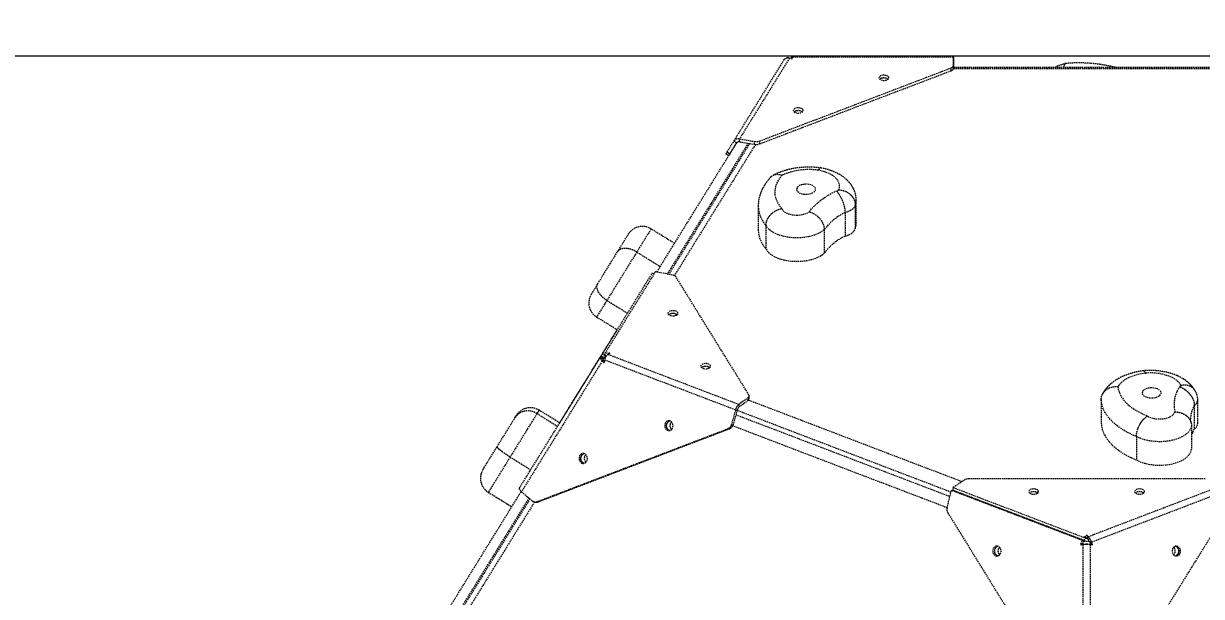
# Model space of a CAD drawing. Header units: millimetres. Extents: x -3160 to 2441, y -2789 to 2239.
# Drawn here: x -821 to 248, y 260 to 779 of the extents above; entities that cross this region are included whole.
import ezdxf

# ---------------------------------------------------------------- set-up
doc = ezdxf.new("R2010")
doc.units = ezdxf.units.MM
doc.linetypes.add('HIDDEN', pattern=[1.905, 1.27, -0.635])
for name, color, linetype in [('DIKOM_ОБЪЕКТ', 7, 'Continuous'), ('DIKOM_РАЗМЕР_ЗОНА', 7, 'Continuous'), ('DIKOM_РАЗМЕР_ОБЪЕКТА', 7, 'Continuous')]:
    doc.layers.add(name, color=color, linetype=linetype)
doc.styles.add('style1', font='arialbd.ttf', dxfattribs={"width": 0.8})
doc.dimstyles.new('1-50', dxfattribs={"dimtxt": 300, "dimasz": 200, "dimexe": 100, "dimexo": 0, "dimgap": 100, "dimtad": 1, "dimtxsty": 'style1', "dimcen": 200, "dimclrd": 7, "dimclre": 7, "dimclrt": 7, "dimadec": 1, "dimazin": 2, "dimtfac": 1, "dimtmove": 0, "dimatfit": 2, "dimfxl": 0, "dimlwd": 25, "dimlwe": 18, "dimarcsym": 0})

# ---------------------------------------------------------------- blocks, each defined once
blk = doc.blocks.new('*D0')
at = {"layer": 'Defpoints', "color": 0, "transparency": 16777216}
for p in [(295.8, 749.5), (-958.6, -670.9), (304.9, -670.9)]:
    blk.add_point(p, dxfattribs=at)
at = {"layer": 'DIKOM_РАЗМЕР_ОБЪЕКТА', "color": 7, "lineweight": 18, "transparency": 16777216}
for p, q in [((295.8, 749.5), (-1058.6, 749.5)), ((304.9, -670.9), (-1058.6, -670.9))]:
    blk.add_line(p, q, dxfattribs=at)
at = {"layer": 'DIKOM_РАЗМЕР_ОБЪЕКТА', "color": 7, "lineweight": 25, "transparency": 16777216}
blk.add_line((-958.6, 549.5), (-958.6, -470.9), dxfattribs=at)
at = {"layer": 'DIKOM_РАЗМЕР_ОБЪЕКТА', "color": 7, "transparency": 16777216}
for points in [[(-992, 549.5), (-925.3, 549.5), (-958.6, 749.5)], [(-992, -470.9), (-925.3, -470.9), (-958.6, -670.9)]]:
    blk.add_solid(points, dxfattribs=at)
at = {"layer": 'DIKOM_РАЗМЕР_ОБЪЕКТА', "color": 7, "transparency": 16777216, "insert": (-1211.8, 39.3), "char_height": 300, "attachment_point": 5, "rotation": 90, "style": 'style1'}
blk.add_mtext('{\\fArial|b0|i0|c204|p34;1420}', dxfattribs=at)
blk = doc.blocks.new('*D1')
at = {"layer": 'Defpoints', "color": 0, "transparency": 16777216}
for p in [(141.4, 2238.1), (-2709.9, -2159.5), (141.4, -2159.5)]:
    blk.add_point(p, dxfattribs=at)
at = {"layer": 'DIKOM_РАЗМЕР_ЗОНА', "color": 7, "lineweight": 18, "transparency": 16777216}
for p, q in [((141.4, 2238.1), (-2809.9, 2238.1)), ((141.4, -2159.5), (-2809.9, -2159.5))]:
    blk.add_line(p, q, dxfattribs=at)
at = {"layer": 'DIKOM_РАЗМЕР_ЗОНА', "color": 7, "lineweight": 25, "transparency": 16777216}
blk.add_line((-2709.9, 2038.1), (-2709.9, -1959.5), dxfattribs=at)
at = {"layer": 'DIKOM_РАЗМЕР_ЗОНА', "color": 7, "transparency": 16777216}
for points in [[(-2743.3, 2038.1), (-2676.6, 2038.1), (-2709.9, 2238.1)], [(-2743.3, -1959.5), (-2676.6, -1959.5), (-2709.9, -2159.5)]]:
    blk.add_solid(points, dxfattribs=at)
at = {"layer": 'DIKOM_РАЗМЕР_ЗОНА', "color": 7, "transparency": 16777216, "insert": (-2963.1, 8.2), "char_height": 300, "attachment_point": 5, "rotation": 90, "style": 'style1'}
blk.add_mtext('{\\fArial|b0|i0|c204|p34;4400}', dxfattribs=at)

msp = doc.modelspace()

# ---------------------------------------------------------------- linework, layer by layer
at = {"layer": 'DIKOM_ОБЪЕКТ', "color": 7, "linetype": 'HIDDEN', "lineweight": 15}
for p, q in [((-125.981, 747.827), (-171.273, 674.55)), ((-127.785, 747.962), (-127.577, 748.298)), ((-127.577, 747.996), (-127.577, 748.298)), ((-127.577, 748.298), (-125.982, 747.827)), ((-124.575, 747.411), (-125.981, 747.827)), ((22.714, 749.535), (-124.169, 749.54)), ((-124.146, 749.54), (-124.146, 747.361)), ((-123.841, 748.644), (-123.524, 747.812)), ((22.714, 748.639), (-123.841, 748.644)), ((-123.841, 747.4), (-123.841, 748.644)), ((-123.524, 747.617), (-123.524, 747.812)), ((22.714, 748.639), (22.713, 741.1)), ((22.714, 748.639), (22.714, 746.087)), ((22.714, 748.639), (22.714, 746.087)), ((22.715, 741.099), (22.714, 748.639)), ((-176.377, 672.6), (-131.085, 745.877)), ((-153.151, 672.593), (20.652, 738.974)), ((-131.085, 745.878), (-130.21, 747.293)), ((-129.938, 747.124), (-130.21, 747.293)), ((20.652, 736.422), (20.652, 738.974)), ((264.414, 738.106), (22.642, 738.106)), ((22.714, 746.087), (22.713, 738.548)), ((22.713, 741.1), (22.713, 738.548)), ((264.343, 739.45), (22.713, 739.45)), ((22.714, 739.45), (22.714, 746.087)), ((22.714, 739.45), (22.715, 741.099)), ((-153.151, 670.041), (20.652, 736.422)), ((-171.273, 674.55), (-157.635, 672.22)), ((-171.273, 671.998), (-171.273, 674.55)), ((-246.25, 553.808), (-173.685, 671.221)), ((-163.451, 670.661), (-236.788, 551.999)), ((-162.11, 670.432), (-235.462, 551.746)), ((-156.797, 669.566), (-230.335, 550.579)), ((-182.475, 662.731), (-176.377, 672.6)), ((-182.475, 662.731), (-179.923, 661.153)), ((-179.923, 661.153), (-173.825, 671.023)), ((-173.825, 671.023), (-176.377, 672.6)), ((-171.273, 671.998), (-157.635, 669.668)), ((-157.635, 669.668), (-157.635, 672.22)), ((-153.151, 672.593), (-153.151, 670.041)), ((-181.007, 659.4), (-183.559, 660.977)), ((-183.548, 660.969), (-183.559, 660.977)), ((-183.548, 660.969), (-180.996, 659.392)), ((-180.996, 659.392), (-181.007, 659.4)), ((-154.284, 613.539), (-154.284, 592.273)), ((-66.322, 614.617), (-66.322, 593.351)), ((-65.502, 597.79), (-65.502, 619.056)), ((-75.584, 607.714), (-75.584, 586.448)), ((-230.197, 579.782), (-251.464, 592.925)), ((-147.277, 596.025), (-147.277, 574.759)), ((-94.442, 592.189), (-94.442, 570.923)), ((-264.419, 571.964), (-243.153, 558.82)), ((-295.652, 479.576), (-250.224, 553.058)), ((-247.591, 554.064), (-293.019, 480.582)), ((-250.224, 553.058), (-248.769, 552.159)), ((-231.91, 551.067), (-247.591, 554.064)), ((-162.68, 442.307), (-228.862, 549.409)), ((-291.526, 528.103), (-272.805, 516.533)), ((-300.817, 513.07), (-282.098, 501.501)), ((-334.314, 417.025), (-282.103, 501.504)), ((-370.907, 357.818), (-297.627, 476.381)), ((-295.678, 473.227), (-368.958, 354.663)), ((-297.627, 476.381), (-297.529, 476.54)), ((-295.075, 474.804), (-297.627, 476.381)), ((-294.977, 474.963), (-297.529, 476.54)), ((-296.879, 477.591), (-295.652, 479.576)), ((-294.327, 476.014), (-296.879, 477.591)), ((-294.748, 472.04), (-295.678, 473.227)), ((-294.1, 473.227), (-295.678, 473.227)), ((-293.1, 477.999), (-295.652, 479.576)), ((-295.075, 474.804), (-294.977, 474.963)), ((-293.821, 472.04), (-294.748, 472.04)), ((-294.327, 476.014), (-293.1, 477.999)), ((-293.673, 472.681), (-294.1, 473.227)), ((-293.538, 474.044), (-293.697, 472.441)), ((-174.974, 428.747), (-293.538, 474.044)), ((-293.1, 477.999), (-293.019, 478.13)), ((-293.019, 480.582), (-289.597, 480.372)), ((-293.019, 478.03), (-293.019, 480.582)), ((-293.019, 478.03), (-291.831, 477.957)), ((-289.196, 479.722), (-290.383, 479.148)), ((-290.383, 479.148), (-171.819, 433.851)), ((-289.597, 479.528), (-289.597, 480.372)), ((-163.39, 439.95), (-171.819, 433.851)), ((-163.39, 437.398), (-163.39, 439.95)), ((-162.435, 438.943), (-162.435, 441.495)), ((156.726, 438.256), (156.726, 416.99)), ((244.32, 416.699), (244.32, 437.965)), ((-334.313, 417.025), (-353.028, 428.591)), ((-174.974, 428.747), (-178.745, 415.109)), ((-173.397, 428.747), (-177.167, 415.109)), ((-174.974, 428.747), (-173.397, 428.747)), ((20.513, 354.193), (-173.519, 428.307)), ((-163.39, 437.398), (-171.82, 431.299)), ((-171.819, 433.851), (-171.82, 431.299)), ((-162.955, 437.776), (30.562, 363.86)), ((241.163, 432.882), (241.163, 411.616)), ((-354.931, 425.512), (-336.216, 413.946)), ((-174.571, 424.503), (19.573, 350.347)), ((-355.275, 345.524), (-181.475, 411.899)), ((-353.698, 345.524), (-179.898, 411.899)), ((-179.898, 411.899), (-181.475, 411.899)), ((-178.745, 415.109), (-177.167, 415.109)), ((17.053, 340.039), (-177.446, 414.331)), ((238.619, 414.51), (238.619, 393.244)), ((188.672, 404.674), (188.672, 383.408)), ((-379.28, 386.114), (-360.567, 374.548)), ((32.804, 365.37), (22.539, 358.456)), ((250.946, 366.376), (36.746, 366.381)), ((-489.185, 160.732), (-369.199, 354.874)), ((-399.032, 354.154), (-399.06, 354.11)), ((-399.06, 354.11), (-377.793, 340.967)), ((-399.034, 354.152), (-377.768, 341.008)), ((-368.958, 354.663), (-359.089, 346.234)), ((16.992, 339.788), (20.912, 355.823)), ((139.816, 310.407), (20.912, 355.823)), ((20.912, 355.823), (22.489, 355.823)), ((141.394, 310.407), (22.489, 355.823)), ((22.539, 355.904), (22.539, 358.456)), ((22.539, 358.456), (141.444, 313.04)), ((22.539, 355.904), (141.444, 310.488)), ((144.852, 313.915), (263.42, 359.194)), ((266.575, 354.09), (148.007, 308.811)), ((-362.276, 348.956), (-482.546, 154.354)), ((-361.306, 348.127), (-481.576, 153.526)), ((-357.187, 345.328), (-477.783, 150.199)), ((-356.589, 345.279), (-355.012, 345.279)), ((-355.275, 345.524), (-353.698, 345.524)), ((17.639, 335.468), (124.733, 162.177)), ((162.32, 162.176), (269.739, 335.968)), ((138.38, 307.404), (139.816, 310.407)), ((141.394, 310.407), (139.816, 310.407)), ((139.957, 307.404), (141.394, 310.407)), ((141.444, 313.04), (142.88, 314.686)), ((141.444, 310.488), (141.444, 313.04)), ((141.444, 310.488), (142.88, 312.134)), ((142.88, 312.134), (142.88, 314.686)), ((144.179, 314.686), (144.852, 313.915)), ((144.179, 312.134), (144.179, 314.686)), ((144.179, 312.134), (144.852, 311.363)), ((144.852, 311.363), (144.852, 313.915)), ((139.957, 307.404), (138.38, 307.404)), ((140.375, 306.671), (139.029, 306.353)), ((140.371, 160.116), (140.375, 306.671)), ((146.429, 308.811), (148.007, 308.811)), ((146.429, 308.811), (147.102, 307.404)), ((146.684, 306.671), (146.681, 160.116)), ((148.03, 306.353), (146.684, 306.671)), ((147.102, 307.404), (148.679, 307.404)), ((148.007, 308.811), (148.679, 307.404))]:
    msp.add_line(p, q, dxfattribs=at)
at = {"layer": 'DIKOM_ОБЪЕКТ', "color": 7, "linetype": 'HIDDEN', "lineweight": 15, "flags": 128}
for points in [[(22.714, 748.639), (22.714, 749.026), (22.714, 749.307), (22.714, 749.478), (22.714, 749.535), (22.714, 749.478), (22.714, 749.307), (22.714, 749.026), (22.714, 748.639)], [(22.714, 746.087), (22.714, 746.281), (22.714, 746.421), (22.714, 746.507), (22.714, 746.535), (22.714, 746.507), (22.714, 746.421), (22.714, 746.28), (22.714, 746.087)], [(-41.232, 732.292), (-42.439, 732.067), (-43.476, 731.672), (-44.26, 731.14), (-44.727, 730.513), (-44.839, 729.842), (-44.587, 729.182), (-43.991, 728.586), (-43.1, 728.102), (-41.986, 727.77), (-40.739, 727.616), (-39.46, 727.653), (-38.253, 727.878), (-37.215, 728.273), (-36.432, 728.806), (-35.965, 729.433), (-35.853, 730.104), (-36.105, 730.764), (-36.701, 731.36), (-37.592, 731.844), (-38.706, 732.176), (-39.953, 732.329), (-41.232, 732.292)], [(-118.9, 702.628), (-120.107, 702.403), (-121.145, 702.008), (-121.928, 701.476), (-122.395, 700.849), (-122.507, 700.178), (-122.255, 699.518), (-121.659, 698.922), (-120.768, 698.438), (-119.654, 698.106), (-118.407, 697.952), (-117.128, 697.989), (-115.921, 698.215), (-114.884, 698.609), (-114.1, 699.142), (-113.633, 699.769), (-113.521, 700.44), (-113.773, 701.1), (-114.369, 701.696), (-115.26, 702.18), (-116.374, 702.512), (-117.621, 702.666), (-118.9, 702.628)], [(-183.559, 660.977), (-183.541, 661.007), (-183.486, 661.095), (-183.396, 661.24), (-183.272, 661.441), (-183.116, 661.694), (-182.929, 661.996), (-182.715, 662.343), (-182.475, 662.731)], [(-179.923, 661.153), (-180.163, 660.766), (-180.377, 660.419), (-180.564, 660.117), (-180.72, 659.864), (-180.844, 659.663), (-180.934, 659.518), (-180.989, 659.43), (-181.007, 659.4)], [(-132.67, 641.641), (-134.642, 639.25), (-136.276, 636.789), (-137.563, 634.273), (-138.496, 631.713), (-139.07, 629.125), (-139.283, 626.521), (-139.132, 623.917), (-138.619, 621.325), (-137.747, 618.759), (-136.52, 616.234), (-134.945, 613.764), (-133.031, 611.36)], [(-81.255, 628.37), (-80.699, 630.047), (-80.502, 631.745), (-80.669, 633.445), (-81.195, 635.124), (-82.076, 636.762), (-83.299, 638.337), (-84.85, 639.831), (-86.708, 641.224), (-88.851, 642.5), (-91.253, 643.641), (-93.881, 644.634), (-96.705, 645.466), (-99.688, 646.127)], [(-113.107, 624.544), (-111.384, 624.398), (-109.64, 624.438), (-107.947, 624.661), (-106.374, 625.059), (-104.986, 625.616), (-103.84, 626.308), (-102.982, 627.107), (-102.447, 627.98), (-102.258, 628.893), (-102.422, 629.806), (-102.932, 630.684), (-103.768, 631.489), (-104.895, 632.19), (-106.268, 632.757), (-107.829, 633.167), (-109.516, 633.404), (-111.258, 633.457), (-112.985, 633.325), (-114.627, 633.012), (-116.115, 632.532), (-117.389, 631.905), (-118.396, 631.156), (-119.096, 630.315), (-119.46, 629.418), (-119.473, 628.5), (-119.134, 627.6), (-118.457, 626.754), (-117.471, 625.997), (-116.214, 625.36), (-114.74, 624.869), (-113.107, 624.544)], [(-107.933, 608.505), (-105.81, 611.198), (-103.388, 613.82), (-100.675, 616.362), (-97.682, 618.815), (-94.418, 621.171), (-90.894, 623.421), (-87.124, 625.559), (-83.121, 627.575)], [(-83.121, 627.575), (-82.769, 627.53), (-82.406, 627.534), (-82.058, 627.588), (-81.749, 627.688), (-81.5, 627.826), (-81.327, 627.994), (-81.244, 628.179), (-81.255, 628.37)], [(-133.031, 611.36), (-132.388, 610.189), (-131.387, 609.09), (-130.055, 608.093), (-128.429, 607.225), (-126.552, 606.51), (-124.477, 605.967), (-122.26, 605.612), (-119.962, 605.454), (-117.646, 605.497), (-115.375, 605.74), (-113.211, 606.177), (-111.214, 606.796), (-109.439, 607.579), (-107.933, 608.505)], [(-66.322, 614.617), (-66.668, 613.529), (-67.276, 612.474), (-68.136, 611.468), (-69.233, 610.528), (-70.549, 609.669), (-72.064, 608.906), (-73.751, 608.251), (-75.584, 607.714)], [(-281.899, 572.212), (-280.174, 575.003), (-278.597, 577.555), (-277.176, 579.854), (-275.918, 581.888), (-274.831, 583.647), (-273.921, 585.121), (-273.191, 586.302), (-272.646, 587.183), (-272.29, 587.76), (-272.123, 588.03), (-272.109, 588.051)], [(-251.464, 592.925), (-251.493, 592.877), (-251.706, 592.533), (-252.123, 591.859), (-252.741, 590.859), (-253.559, 589.536), (-254.571, 587.897), (-255.775, 585.95), (-257.163, 583.704), (-258.729, 581.17), (-260.466, 578.36), (-262.366, 575.286), (-264.419, 571.964)], [(-94.442, 592.189), (-96.253, 590.789), (-98.348, 589.502), (-100.701, 588.346), (-103.284, 587.334), (-106.064, 586.479), (-109.007, 585.792), (-112.077, 585.28), (-115.237, 584.95), (-118.446, 584.806), (-121.666, 584.85), (-124.856, 585.082), (-127.978, 585.498), (-130.993, 586.094), (-133.864, 586.862), (-136.555, 587.792), (-139.034, 588.873), (-141.269, 590.093), (-143.233, 591.435), (-144.902, 592.883), (-146.256, 594.419), (-147.277, 596.025)], [(-75.584, 586.448), (-73.751, 586.985), (-72.064, 587.64), (-70.549, 588.403), (-69.233, 589.262), (-68.136, 590.202), (-67.276, 591.208), (-66.668, 592.263), (-66.322, 593.351)], [(-299.777, 543.285), (-298.148, 545.921), (-296.436, 548.69), (-294.658, 551.567), (-292.833, 554.521), (-290.977, 557.523), (-289.11, 560.544), (-287.25, 563.553), (-285.416, 566.521), (-283.627, 569.416), (-281.899, 572.212)], [(-264.419, 571.964), (-266.552, 568.511), (-268.77, 564.923), (-271.054, 561.228), (-273.385, 557.456), (-275.746, 553.635), (-278.118, 549.798), (-280.481, 545.974), (-282.818, 542.194), (-285.108, 538.487), (-287.335, 534.885), (-289.48, 531.414), (-291.526, 528.103)], [(-147.277, 574.759), (-146.256, 573.153), (-144.902, 571.617), (-143.233, 570.168), (-141.269, 568.826), (-139.034, 567.607), (-136.555, 566.526), (-133.864, 565.595), (-130.993, 564.828), (-127.978, 564.232), (-124.856, 563.816), (-121.666, 563.584), (-118.446, 563.54), (-115.237, 563.684), (-112.077, 564.013), (-109.007, 564.525), (-106.064, 565.213), (-103.284, 566.068), (-100.701, 567.08), (-98.348, 568.236), (-96.253, 569.522), (-94.442, 570.923)], [(-305.691, 533.716), (-305.689, 533.719), (-305.564, 533.921), (-305.25, 534.429), (-304.751, 535.236), (-304.074, 536.332), (-303.226, 537.704), (-302.218, 539.334), (-301.064, 541.202), (-299.777, 543.285)], [(-291.526, 528.103), (-293.132, 525.505), (-294.613, 523.108), (-295.958, 520.932), (-297.156, 518.993), (-298.198, 517.308), (-299.074, 515.891), (-299.777, 514.752), (-300.303, 513.901), (-300.647, 513.345), (-300.805, 513.089), (-300.817, 513.07)], [(-233.498, 514.292), (-232.27, 514.101), (-230.989, 514.1), (-229.76, 514.288), (-228.681, 514.651), (-227.84, 515.16), (-227.306, 515.771), (-227.122, 516.438), (-227.302, 517.104), (-227.832, 517.717), (-228.669, 518.227), (-229.745, 518.592), (-230.974, 518.783), (-232.255, 518.784), (-233.484, 518.596), (-234.563, 518.233), (-235.403, 517.725), (-235.937, 517.113), (-236.122, 516.447), (-235.942, 515.78), (-235.412, 515.167), (-234.575, 514.657), (-233.498, 514.292)], [(-229.746, 516.04), (-228.669, 515.675), (-227.833, 515.166)], [(-203.837, 466.292), (-202.608, 466.101), (-201.328, 466.099), (-200.098, 466.288), (-199.019, 466.651), (-198.179, 467.159), (-197.645, 467.771), (-197.46, 468.437), (-197.64, 469.104), (-198.17, 469.717), (-199.007, 470.226), (-200.084, 470.592), (-201.312, 470.783), (-202.593, 470.784), (-203.822, 470.595), (-204.901, 470.232), (-205.742, 469.724), (-206.276, 469.112), (-206.46, 468.446), (-206.28, 467.779), (-205.75, 467.166), (-204.913, 466.657), (-203.837, 466.292)], [(-200.084, 468.04), (-199.008, 467.674), (-198.173, 467.166)], [(196.753, 462.181), (193.359, 461.631), (190.086, 460.906), (186.968, 460.013), (184.034, 458.96), (181.315, 457.759), (178.838, 456.421), (176.627, 454.96), (174.704, 453.39), (173.089, 451.727), (171.798, 449.988)], [(229.031, 451.17), (228.004, 452.784), (226.64, 454.327), (224.956, 455.781), (222.974, 457.126), (220.718, 458.346), (218.217, 459.427), (215.501, 460.353), (212.606, 461.114), (209.567, 461.7), (206.422, 462.103), (203.211, 462.32), (199.974, 462.346), (196.753, 462.181)], [(171.798, 449.988), (172.226, 447.391), (173.015, 444.819), (174.16, 442.283), (175.654, 439.799), (177.49, 437.378), (179.659, 435.035), (182.148, 432.781), (184.943, 430.629), (188.031, 428.59), (191.395, 426.676), (195.015, 424.896), (198.874, 423.261)], [(204.473, 439.84), (206.121, 440.142), (207.619, 440.613), (208.906, 441.233), (209.929, 441.977), (210.647, 442.813), (211.03, 443.709), (211.062, 444.626), (210.742, 445.528), (210.083, 446.378), (209.112, 447.141), (207.87, 447.785), (206.406, 448.285), (204.78, 448.619), (203.06, 448.775), (201.315, 448.745), (199.618, 448.532), (198.037, 448.143), (196.637, 447.594), (195.476, 446.909), (194.601, 446.115), (194.048, 445.245), (193.839, 444.334), (193.984, 443.419), (194.476, 442.539), (195.295, 441.728), (196.407, 441.021), (197.768, 440.446), (199.321, 440.027), (201.002, 439.781), (202.743, 439.717), (204.473, 439.84)], [(228.109, 450.004), (228.46, 450.052), (228.775, 450.147), (229.032, 450.281), (229.214, 450.446), (229.308, 450.63), (229.308, 450.821), (229.213, 451.005), (229.031, 451.17)], [(188.672, 404.674), (184.309, 406.586), (180.206, 408.651), (176.382, 410.859), (172.856, 413.199), (169.644, 415.662), (166.761, 418.234), (164.22, 420.905), (162.034, 423.661), (160.214, 426.489), (158.766, 429.377), (157.7, 432.31), (157.018, 435.274), (156.726, 438.256)], [(-353.028, 428.591), (-353.039, 428.574), (-353.207, 428.301), (-353.58, 427.697), (-354.156, 426.766), (-354.931, 425.512)], [(-391.154, 395.433), (-389.288, 398.454), (-387.427, 401.464), (-385.592, 404.433), (-383.8, 407.333), (-382.069, 410.133), (-380.417, 412.806), (-378.86, 415.326), (-377.414, 417.666), (-376.092, 419.804), (-374.909, 421.718)], [(-354.931, 425.512), (-356.315, 423.272), (-357.866, 420.764), (-359.57, 418.006), (-361.414, 415.021), (-363.385, 411.834), (-365.465, 408.468), (-367.638, 404.951), (-369.887, 401.312), (-372.195, 397.578), (-374.542, 393.781), (-376.91, 389.949), (-379.28, 386.114)], [(-374.909, 421.718), (-374.321, 422.67), (-373.92, 423.318), (-373.709, 423.66), (-373.674, 423.717)], [(-234.881, 418.935), (-235.97, 418.901), (-237.007, 418.508), (-237.907, 417.786), (-238.599, 416.796), (-239.025, 415.617), (-239.151, 414.345), (-238.967, 413.083), (-238.488, 411.932), (-237.752, 410.987), (-236.82, 410.324), (-235.767, 409.996), (-234.678, 410.03), (-233.641, 410.424), (-232.741, 411.145), (-232.05, 412.135), (-231.624, 413.314), (-231.498, 414.586), (-231.681, 415.849), (-232.16, 416.999), (-232.896, 417.944), (-233.828, 418.608), (-234.881, 418.935)], [(-234.535, 410.062), (-235.243, 410.324), (-236.175, 410.987), (-236.911, 411.932), (-237.39, 413.083), (-237.573, 414.345), (-237.447, 415.617), (-237.021, 416.796), (-236.33, 417.786), (-235.43, 418.508), (-234.535, 418.869)], [(156.726, 416.99), (157.018, 414.008), (157.7, 411.043), (158.766, 408.11), (160.214, 405.223), (162.034, 402.395), (164.22, 399.639), (166.761, 396.968), (169.644, 394.396), (172.856, 391.933), (176.382, 389.592), (180.206, 387.384), (184.309, 385.32), (188.672, 383.408)], [(198.874, 423.261), (200.498, 422.392), (202.373, 421.675), (204.447, 421.131), (206.663, 420.774), (208.961, 420.614), (211.277, 420.656), (213.548, 420.898), (215.713, 421.333), (217.712, 421.95), (219.489, 422.732), (220.997, 423.657), (222.194, 424.701), (223.047, 425.834), (223.534, 427.025)], [(238.619, 414.51), (238.293, 412.825), (237.613, 411.17), (236.589, 409.565), (235.232, 408.029), (233.56, 406.582), (231.594, 405.241), (229.356, 404.023), (226.875, 402.943), (224.182, 402.014), (221.31, 401.248), (218.294, 400.654), (215.171, 400.239), (211.98, 400.009), (208.76, 399.967), (205.551, 400.112), (202.392, 400.444), (199.323, 400.958), (196.382, 401.647), (193.603, 402.503), (191.023, 403.517), (188.672, 404.674)], [(-403.908, 374.797), (-403.876, 374.849), (-403.671, 375.181), (-403.278, 375.816), (-402.703, 376.747), (-401.952, 377.962), (-401.035, 379.445), (-399.964, 381.179), (-398.751, 383.141), (-397.413, 385.307), (-395.965, 387.649), (-394.426, 390.139), (-392.816, 392.744), (-391.154, 395.433)], [(-379.28, 386.114), (-381.317, 382.818), (-383.311, 379.592), (-385.245, 376.463), (-387.104, 373.455), (-388.873, 370.593), (-390.538, 367.899), (-392.085, 365.396), (-393.501, 363.104), (-394.776, 361.041), (-395.899, 359.224), (-396.861, 357.667), (-397.654, 356.384), (-398.272, 355.384), (-398.71, 354.676), (-398.964, 354.265), (-399.034, 354.152)], [(-312.548, 389.274), (-313.637, 389.239), (-314.674, 388.846), (-315.574, 388.125), (-316.265, 387.135), (-316.691, 385.956), (-316.817, 384.684), (-316.634, 383.421), (-316.154, 382.271), (-315.419, 381.325), (-314.487, 380.662), (-313.434, 380.334), (-312.345, 380.369), (-311.308, 380.762), (-310.408, 381.483), (-309.716, 382.473), (-309.29, 383.652), (-309.164, 384.925), (-309.348, 386.187), (-309.827, 387.337), (-310.562, 388.283), (-311.494, 388.946), (-312.548, 389.274)], [(-312.196, 380.399), (-312.91, 380.662), (-313.842, 381.325), (-314.577, 382.271), (-315.056, 383.421), (-315.24, 384.684), (-315.114, 385.956), (-314.688, 387.135), (-313.997, 388.125), (-313.097, 388.846), (-312.209, 389.206)], [(188.672, 383.408), (191.023, 382.25), (193.603, 381.237), (196.382, 380.381), (199.323, 379.691), (202.392, 379.178), (205.551, 378.846), (208.76, 378.701), (211.98, 378.743), (215.171, 378.973), (218.294, 379.387), (221.31, 379.981), (224.182, 380.748), (226.875, 381.676), (229.356, 382.756), (231.594, 383.974), (233.56, 385.315), (235.232, 386.763), (236.589, 388.298), (237.613, 389.904), (238.293, 391.559), (238.619, 393.244)], [(-403.933, 374.756), (-403.931, 374.76), (-403.908, 374.797)], [(-370.907, 357.818), (-370.993, 357.57), (-370.979, 357.267), (-370.867, 356.914), (-370.658, 356.518), (-370.355, 356.086), (-369.966, 355.627), (-369.497, 355.15), (-368.958, 354.663)], [(98.843, 353.213), (99.568, 353.768), (99.966, 354.408), (100.005, 355.081), (99.681, 355.733), (99.022, 356.31), (98.08, 356.766), (96.931, 357.064), (95.669, 357.18), (94.397, 357.104), (93.216, 356.843), (92.223, 356.418), (91.498, 355.863), (91.1, 355.223), (91.062, 354.55), (91.385, 353.899), (92.044, 353.321), (92.987, 352.865), (94.135, 352.567), (95.397, 352.451), (96.669, 352.527), (97.85, 352.788), (98.843, 353.213)], [(194.843, 353.211), (195.568, 353.766), (195.966, 354.406), (196.005, 355.079), (195.681, 355.73), (195.022, 356.308), (194.08, 356.764), (192.931, 357.062), (191.669, 357.178), (190.397, 357.102), (189.216, 356.841), (188.223, 356.416), (187.498, 355.861), (187.1, 355.221), (187.062, 354.548), (187.385, 353.896), (188.044, 353.319), (188.987, 352.863), (190.135, 352.565), (191.397, 352.449), (192.669, 352.525), (193.85, 352.786), (194.843, 353.211)], [(64.047, 296.917), (64.911, 297.697), (65.553, 298.732), (65.921, 299.938), (65.985, 301.216), (65.74, 302.464), (65.206, 303.581), (64.426, 304.475), (63.463, 305.075), (62.396, 305.331), (61.31, 305.224), (60.294, 304.761), (59.43, 303.981), (58.789, 302.946), (58.421, 301.741), (58.356, 300.462), (58.601, 299.214), (59.135, 298.098), (59.915, 297.203), (60.878, 296.604), (61.945, 296.347), (63.031, 296.454), (64.047, 296.917)], [(61.872, 304.761), (62.888, 305.224), (62.96, 305.243)], [(223.015, 304.758), (222.151, 303.977), (221.509, 302.943), (221.141, 301.737), (221.077, 300.458), (221.322, 299.21), (221.856, 298.094), (222.636, 297.2), (223.599, 296.6), (224.666, 296.343), (225.752, 296.451), (226.768, 296.913), (227.632, 297.694), (228.274, 298.728), (228.642, 299.934), (228.706, 301.213), (228.461, 302.461), (227.927, 303.577), (227.147, 304.471), (226.184, 305.071), (225.117, 305.328), (224.031, 305.22), (223.015, 304.758)], [(224.085, 296.436), (224.487, 296.562), (225.465, 297.127), (226.267, 297.993), (226.83, 299.09), (227.107, 300.329), (227.076, 301.609), (226.739, 302.827), (226.124, 303.885), (225.281, 304.695), (224.277, 305.194), (224.11, 305.241)], [(224.103, 305.239), (224.607, 305.071), (225.57, 304.471), (226.35, 303.577), (226.884, 302.461), (227.129, 301.213), (227.065, 299.934), (226.697, 298.728), (226.055, 297.694), (225.191, 296.913), (224.175, 296.451), (224.103, 296.432)]]:
    msp.add_lwpolyline(points, dxfattribs=at)
at = {"layer": 'DIKOM_ОБЪЕКТ', "color": 7, "linetype": 'HIDDEN', "lineweight": 15}
for centre, radius, start, end in [((20.079, 741.591), 2.679, 282.343733, 349.443659), ((20.079, 739.039), 2.679, 282.342206, 349.443581), ((-40.339, 723.009), 6.839, 56.358946, 123.720297), ((-40.885, 724.213), 5.538, 93.593066, 125.942492), ((-40.159, 723.552), 6.28, 54.998755, 99.83715), ((-118.552, 694.549), 5.539, 93.596091, 125.941551), ((-118.001, 693.339), 6.841, 56.422919, 123.716735), ((-117.827, 693.889), 6.28, 54.998081, 99.836354), ((-172.385, 669.805), 4.873, 76.812583, 145.002026), ((-171.829, 669.625), 2.437, 76.813715, 145.000672), ((-156.101, 680.921), 8.835, 260.006632, 289.509999), ((-156.102, 678.369), 8.835, 260.006837, 289.511307), ((-108.458, 587.126), 59.649, 81.544877, 113.948091), ((-127.596, 614.058), 26.693, 181.122554, 222.49886), ((-78.066, 619.081), 12.564, 339.18994, 359.88963), ((-53.759, 561.988), 50.668, 115.515182, 143.41233), ((-259.35, 580.166), 15, 58.282526, 148.282526), ((-126.857, 593.088), 27.439, 181.701993, 221.911215), ((-78.066, 597.815), 12.564, 339.189954, 359.888242), ((-53.759, 540.722), 50.668, 115.515182, 143.41233), ((-232.405, 546.528), 4.566, 39.113326, 83.776199), ((-292.931, 525.83), 15, 148.282526, 238.282526), ((-231.654, 509.466), 6.844, 56.207441, 123.436986), ((-231.658, 509.634), 6.686, 73.381349, 124.167984), ((-289.57, 471.857), 6.236, 116.693084, 145.860552), ((-201.983, 461.468), 6.843, 56.241702, 123.501479), ((-201.996, 461.63), 6.688, 73.390269, 124.141958), ((250.832, 433.535), 28.064, 144.065561, 193.412286), ((-164.175, 441.472), 1.713, 297.275593, 29.183615), ((-164.395, 439.086), 1.965, 300.746849, 355.805451), ((237.729, 438.537), 6.616, 301.268455, 355.070054), ((-360.914, 415.831), 15, 58.282526, 148.282526), ((-165.591, 426.474), 9.655, 130.174193, 166.383469), ((-168.706, 427.611), 4.827, 130.174326, 166.38382), ((261.621, 420.513), 23.907, 148.842559, 179.363757), ((-232.998, 414.484), 4.669, 145.574574, 251.061222), ((-233.561, 415.202), 3.808, 105.255156, 149.706016), ((-229.896, 414.478), 4.502, 130.793415, 229.434669), ((237.869, 417.184), 6.469, 300.605278, 355.702227), ((-183.301, 416.219), 4.69, 292.91138, 346.310554), ((-181.724, 416.219), 4.69, 292.910536, 346.310781), ((263.616, 398.392), 26.058, 149.503273, 163.593662), ((-310.659, 384.814), 4.671, 145.594221, 250.80848), ((-311.227, 385.534), 3.806, 105.004937, 149.712838), ((-307.56, 384.808), 4.502, 130.739656, 229.340396), ((-391.174, 366.87), 15, 148.282526, 238.282526), ((-391.148, 366.911), 15, 148.282526, 238.282526), ((36.513, 359.102), 7.283, 88.164172, 120.611988), ((95.533, 347.824), 6.858, 56.459011, 123.540989), ((95.521, 347.816), 6.853, 56.457644, 123.406828), ((191.533, 347.822), 6.858, 56.459011, 123.540989), ((191.521, 347.821), 6.85, 56.415259, 123.44931), ((-356.594, 349.034), 3.75, 228.298882, 290.602123), ((-355.016, 348.953), 3.674, 270.064847, 291.02678), ((22.538, 338.41), 5.715, 166.047425, 210.984184), ((64.516, 300.836), 4.676, 145.630919, 250.358973), ((64.575, 300.881), 4.73, 124.862009, 250.020662), ((63.941, 301.558), 3.803, 104.643815, 149.723024), ((67.605, 300.83), 4.499, 130.657001, 229.181705), ((143.528, 344.917), 37.781, 264.515931, 275.489741), ((143.528, 347.61), 37.921, 266.310353, 273.465961), ((219.443, 300.842), 4.505, 310.80597, 49.075999)]:
    msp.add_arc(centre, radius, start, end, dxfattribs=at)
for centre, major_axis, ratio, start_param, end_param in [((-124.327, 747.812), (0.819, -0.141), 0.53927632, 4.4986912, 6.5930863), ((-297.127, 477.19), (0.405, 0.656), 0.00007536, 3.27703412, 5.37142922), ((-294.575, 475.612), (0.405, 0.656), 0.00007536, 3.27703413, 5.37142922), ((-294.346, 472.689), (-0.17, 0.92), 0.68847338, 2.22070558, 4.31510068), ((-289.845, 479.971), (0.927, 0.067), 0.43113382, 5.45739068, 7.55178579), ((143.53, 314.438), (0.75, 0), 0.6615094, 0.52352804, 2.61792314), ((143.53, 311.886), (0.75, 0), 0.6615094, 0.52352804, 2.61792314), ((139.029, 307.156), (0.481, 0.729), 0.78850782, 1.74429103, 3.83868613), ((140.606, 307.156), (0.481, 0.729), 0.78850782, 1.74429103, 2.83362906), ((146.453, 307.156), (-0.482, 0.729), 0.78852205, 3.44937686, 4.53880621), ((148.03, 307.156), (-0.482, 0.729), 0.78852205, 2.4444111, 4.53880621)]:
    msp.add_ellipse(centre, major_axis=major_axis, ratio=ratio, start_param=start_param, end_param=end_param, dxfattribs=at)
for points, knots in [([(-125.981, 747.827), (-126.529, 747.923), (-127.531, 748.099), (-128.913, 747.787), (-130.165, 747.094), (-130.763, 746.303), (-131.085, 745.877)], [0, 0, 0, 0, 0.273187193, 0.500014552, 0.730397999, 1, 1, 1, 1]), ([(-124.146, 749.54), (-124.146, 749.54), (-124.146, 749.54), (-124.09, 749.414), (-123.929, 748.914), (-123.841, 748.644)], [0, 0, 0, 0, 0.00005374, 0.46080558, 1, 1, 1, 1]), ([(124.592, 742.982), (124.286, 742.903), (122.725, 742.498), (119.995, 741.62), (117.006, 740.524), (115.313, 739.724), (114.732, 739.45)], [0, 0, 0, 0, 0.0879242, 0.4474654, 0.81044753, 1, 1, 1, 1]), ([(122.858, 739.45), (122.861, 739.481), (122.925, 740.089), (123.165, 741.007), (123.576, 742.101), (124.061, 742.775), (124.433, 742.899), (124.6, 742.955)], [0, 0, 0, 0, 0.01364565, 0.27019475, 0.53413348, 0.79166606, 1, 1, 1, 1]), ([(169.324, 739.45), (169.238, 739.474), (167.605, 739.923), (164.311, 740.636), (159.458, 741.573), (154.513, 742.312), (149.512, 742.877), (144.467, 743.261), (139.394, 743.466), (134.312, 743.488), (129.429, 743.351), (126.262, 743.123), (124.774, 743.016)], [0, 0, 0, 0, 0.00628121, 0.11899446, 0.23135426, 0.34341277, 0.45522862, 0.5668639, 0.67838194, 0.78984679, 0.90132308, 1, 1, 1, 1]), ([(-142.567, 640.199), (-142.494, 640.289), (-142.055, 640.832), (-140.968, 641.528), (-139.353, 642.227), (-137.508, 642.529), (-135.295, 642.443), (-133.637, 642.012), (-132.681, 641.645), (-132.67, 641.641)], [0, 0, 0, 0, 0.034870482, 0.210098227, 0.390311686, 0.567228092, 0.749146104, 0.997130224, 1, 1, 1, 1]), ([(-97.346, 648.182), (-97.884, 648.255), (-99.717, 648.501), (-102.888, 648.78), (-106.852, 648.951), (-110.825, 648.928), (-114.784, 648.714), (-118.711, 648.31), (-122.589, 647.713), (-126.4, 646.921), (-130.126, 645.931), (-133.752, 644.74), (-137.251, 643.333), (-139.58, 642.229), (-140.74, 641.596), (-140.823, 641.55)], [0, 0, 0, 0, 0.03569821, 0.121683987, 0.207452752, 0.293148092, 0.378915538, 0.464867297, 0.551162408, 0.637963292, 0.725429271, 0.813706475, 0.902893579, 0.992994673, 1, 1, 1, 1]), ([(-97.31, 648.159), (-97.332, 648.171), (-97.546, 648.279), (-98.022, 648.087), (-98.784, 647.506), (-99.358, 646.697), (-99.68, 646.14), (-99.688, 646.127)], [0, 0, 0, 0, 0.03376706, 0.32096131, 0.61646786, 0.99089798, 1, 1, 1, 1]), ([(-65.524, 619.056), (-65.517, 619.206), (-65.468, 620.252), (-65.682, 622.19), (-66.176, 624.819), (-66.991, 627.365), (-68.076, 629.816), (-69.434, 632.163), (-71.058, 634.402), (-72.947, 636.528), (-75.106, 638.536), (-77.536, 640.416), (-80.232, 642.153), (-83.175, 643.727), (-86.331, 645.12), (-89.658, 646.317), (-93.117, 647.307), (-95.691, 647.888), (-97.101, 648.142), (-97.306, 648.178)], [0, 0, 0, 0, 0.00982184, 0.06863172, 0.12702173, 0.18537054, 0.24411389, 0.30370285, 0.36460175, 0.42725902, 0.49204699, 0.55916016, 0.62849489, 0.69959184, 0.77174104, 0.84412546, 0.91621504, 0.98782827, 1, 1, 1, 1]), ([(-142.585, 640.215), (-142.952, 639.836), (-144.232, 638.517), (-146.211, 636.14), (-148.398, 633.056), (-150.241, 629.878), (-151.738, 626.641), (-152.893, 623.363), (-153.7, 620.064), (-154.196, 616.785), (-154.252, 614.605), (-154.28, 613.535)], [0, 0, 0, 0, 0.05136474, 0.17921984, 0.30507275, 0.42792146, 0.54769561, 0.66459616, 0.7790227, 0.89149072, 1, 1, 1, 1]), ([(-83.121, 627.575), (-83.119, 627.571), (-82.999, 627.228), (-82.576, 626.504), (-81.646, 625.191), (-80.585, 623.529), (-79.423, 621.523), (-78.346, 619.33), (-77.392, 617.018), (-76.61, 614.632), (-76.027, 612.243), (-75.656, 609.895), (-75.608, 608.441), (-75.584, 607.714)], [0, 0, 0, 0, 0.00107819, 0.08253688, 0.16443204, 0.2697865, 0.37515437, 0.47957224, 0.58398656, 0.68798293, 0.79197436, 0.89598743, 1, 1, 1, 1]), ([(-81.255, 628.37), (-81.242, 628.37), (-80.117, 628.348), (-78.162, 628.048), (-75.504, 627.158), (-73.275, 626.018), (-71.253, 624.57), (-69.531, 622.883), (-68.123, 620.975), (-67.104, 618.937), (-66.446, 616.788), (-66.364, 615.348), (-66.322, 614.617)], [0, 0, 0, 0, 0.0016818, 0.14323211, 0.24886518, 0.3575572, 0.4631179, 0.57173549, 0.67727204, 0.78586646, 0.89140314, 1, 1, 1, 1]), ([(-147.277, 596.025), (-147.237, 596.748), (-147.158, 598.195), (-146.541, 600.397), (-145.565, 602.543), (-144.237, 604.582), (-142.588, 606.448), (-140.674, 608.097), (-138.537, 609.47), (-136.001, 610.651), (-134.121, 611.17), (-133.047, 611.357), (-133.031, 611.36)], [0, 0, 0, 0, 0.10691453, 0.21382838, 0.32073745, 0.42764834, 0.53465274, 0.64166075, 0.74893671, 0.85621619, 0.99784876, 1, 1, 1, 1]), ([(-107.933, 608.505), (-107.919, 608.501), (-106.914, 608.215), (-105.149, 607.533), (-102.753, 606.154), (-100.732, 604.633), (-98.915, 602.862), (-97.347, 600.899), (-96.079, 598.788), (-95.147, 596.593), (-94.556, 594.361), (-94.48, 592.913), (-94.442, 592.189)], [0, 0, 0, 0, 0.00204368, 0.14515238, 0.25245947, 0.35976281, 0.46660014, 0.57343698, 0.68007284, 0.78670934, 0.89335553, 1, 1, 1, 1]), ([(-264.419, 571.964), (-265.133, 572.377), (-266.582, 573.216), (-268.851, 574.164), (-271.137, 574.858), (-273.349, 575.25), (-275.46, 575.341), (-277.382, 575.127), (-279.091, 574.609), (-280.694, 573.705), (-281.53, 572.808), (-281.895, 572.219), (-281.899, 572.212)], [0, 0, 0, 0, 0.104310562, 0.211655639, 0.315964239, 0.423277449, 0.527986596, 0.635676937, 0.74139362, 0.85010146, 0.998284457, 1, 1, 1, 1]), ([(-291.526, 528.103), (-292.221, 528.56), (-293.63, 529.486), (-295.516, 531.089), (-297.185, 532.816), (-298.55, 534.603), (-299.6, 536.428), (-300.284, 538.208), (-300.597, 539.924), (-300.517, 541.655), (-300.116, 542.732), (-299.785, 543.272), (-299.777, 543.285)], [0, 0, 0, 0, 0.10577349, 0.21461428, 0.32038768, 0.42922718, 0.53502191, 0.64388053, 0.74972992, 0.85864501, 0.99664553, 1, 1, 1, 1]), ([(-295.678, 473.227), (-296.023, 473.65), (-296.656, 474.424), (-297.259, 475.372), (-297.657, 476.06), (-297.637, 476.269), (-297.627, 476.381)], [0, 0, 0, 0, 0.27318663, 0.50001756, 0.73040437, 1, 1, 1, 1]), ([(-294.1, 473.227), (-294.251, 473.471), (-294.526, 473.915), (-294.808, 474.435), (-295.029, 474.746), (-295.059, 474.784), (-295.075, 474.804)], [0, 0, 0, 0, 0.27546854, 0.49992543, 0.72778122, 1, 1, 1, 1]), ([(-290.383, 479.148), (-290.806, 478.873), (-291.58, 478.371), (-292.528, 477.169), (-293.217, 475.735), (-293.425, 474.636), (-293.538, 474.044)], [0, 0, 0, 0, 0.27318911, 0.50001458, 0.73040145, 1, 1, 1, 1]), ([(195.142, 464.334), (194.603, 464.263), (192.76, 464.02), (189.658, 463.462), (185.88, 462.59), (182.194, 461.514), (178.619, 460.233), (175.173, 458.739), (171.885, 457.026), (168.789, 455.092), (165.928, 452.943), (163.442, 450.682), (161.33, 448.362), (159.585, 446.032), (158.507, 444.287), (158.011, 443.329), (157.946, 443.203)], [0, 0, 0, 0, 0.0332796, 0.11387937, 0.19498507, 0.27677057, 0.35935804, 0.44281042, 0.52706916, 0.61184974, 0.69633898, 0.77962424, 0.85198478, 0.92208131, 0.98978382, 1, 1, 1, 1]), ([(195.159, 464.341), (195.305, 464.313), (195.6, 464.256), (196.133, 463.58), (196.526, 462.765), (196.747, 462.195), (196.753, 462.181)], [0, 0, 0, 0, 0.29710076, 0.60299611, 0.99057996, 1, 1, 1, 1]), ([(241.47, 446.862), (241.455, 446.89), (240.992, 447.721), (239.87, 449.248), (238.056, 451.414), (235.952, 453.445), (233.584, 455.356), (230.946, 457.126), (228.056, 458.739), (224.943, 460.173), (221.65, 461.414), (218.219, 462.453), (214.684, 463.287), (211.076, 463.918), (207.415, 464.349), (203.723, 464.585), (200.02, 464.619), (197.161, 464.508), (195.55, 464.369), (195.16, 464.336)], [0, 0, 0, 0, 0.00195054, 0.05938913, 0.11809454, 0.17875448, 0.24158661, 0.30656525, 0.37333095, 0.44124688, 0.50956015, 0.57766226, 0.64533638, 0.71254508, 0.77935859, 0.84590106, 0.91232165, 0.97878166, 1, 1, 1, 1]), ([(156.726, 438.256), (156.765, 438.955), (156.845, 440.373), (157.49, 442.397), (158.51, 444.295), (159.895, 445.979), (161.622, 447.433), (163.62, 448.593), (165.868, 449.445), (168.579, 450.013), (170.611, 450.072), (171.784, 449.989), (171.798, 449.988)], [0, 0, 0, 0, 0.10431159, 0.21165566, 0.31596402, 0.42327768, 0.52798566, 0.63567633, 0.74139441, 0.85010178, 0.99828582, 1, 1, 1, 1]), ([(228.109, 450.004), (228.114, 450), (228.529, 449.73), (229.5, 449.19), (231.227, 448.231), (233.097, 446.959), (235.035, 445.366), (236.792, 443.549), (238.318, 441.567), (239.557, 439.45), (240.47, 437.26), (241.051, 435.039), (241.125, 433.601), (241.163, 432.882)], [0, 0, 0, 0, 0.00107984, 0.08253702, 0.16443337, 0.26978599, 0.3751561, 0.47957307, 0.58398618, 0.68798294, 0.7919753, 0.89598899, 1, 1, 1, 1]), ([(229.031, 451.17), (229.043, 451.173), (230.051, 451.436), (231.874, 451.637), (234.366, 451.432), (236.474, 450.871), (238.377, 449.939), (239.864, 448.862), (240.57, 447.985), (240.847, 447.641)], [0, 0, 0, 0, 0.002619214, 0.223142695, 0.387711848, 0.557048637, 0.721505104, 0.890719241, 1, 1, 1, 1]), ([(244.284, 437.974), (244.284, 438.47), (244.285, 439.687), (243.931, 441.584), (243.306, 443.603), (242.41, 445.462), (241.587, 446.816), (241.004, 447.488), (240.861, 447.653)], [0, 0, 0, 0, 0.14165186, 0.34800558, 0.54898272, 0.74528212, 0.93756325, 1, 1, 1, 1]), ([(-354.931, 425.512), (-355.651, 425.915), (-357.113, 426.732), (-359.489, 427.508), (-361.942, 427.931), (-364.383, 427.954), (-366.78, 427.584), (-369.032, 426.835), (-371.113, 425.714), (-373.166, 424.081), (-374.342, 422.635), (-374.903, 421.729), (-374.909, 421.718)], [0, 0, 0, 0, 0.10430994, 0.21165632, 0.31596566, 0.42327674, 0.52798574, 0.63567697, 0.7413937, 0.8501007, 0.99828545, 1, 1, 1, 1]), ([(188.672, 404.674), (188.7, 405.406), (188.756, 406.87), (189.195, 409.213), (189.889, 411.581), (190.835, 413.923), (192.01, 416.164), (193.378, 418.25), (194.908, 420.111), (196.728, 421.871), (198.084, 422.822), (198.862, 423.254), (198.874, 423.261)], [0, 0, 0, 0, 0.10691542, 0.21382889, 0.32073838, 0.42764842, 0.53465324, 0.64166076, 0.74893775, 0.85621584, 0.99784887, 1, 1, 1, 1]), ([(223.534, 427.025), (223.55, 427.025), (224.692, 427.025), (226.686, 426.842), (229.376, 426.14), (231.636, 425.188), (233.66, 423.928), (235.403, 422.406), (236.808, 420.65), (237.84, 418.716), (238.493, 416.65), (238.577, 415.223), (238.619, 414.51)], [0, 0, 0, 0, 0.00204392, 0.14515317, 0.25245991, 0.35976292, 0.46660173, 0.57343694, 0.68007357, 0.78670858, 0.89335492, 1, 1, 1, 1]), ([(238.215, 417.436), (238.151, 417.668), (237.932, 418.46), (237.737, 419.562), (237.743, 420.423), (237.745, 420.77)], [0, 0, 0, 0, 0.197085131, 0.675521931, 1, 1, 1, 1]), ([(-379.28, 386.114), (-379.985, 386.554), (-381.414, 387.448), (-383.457, 388.797), (-385.377, 390.119), (-387.081, 391.357), (-388.553, 392.498), (-389.726, 393.488), (-390.586, 394.319), (-391.145, 395.015), (-391.22, 395.322), (-391.156, 395.43), (-391.154, 395.433)], [0, 0, 0, 0, 0.10577465, 0.21461562, 0.32038733, 0.42922719, 0.53502082, 0.6438804, 0.74972822, 0.8586439, 0.99664514, 1, 1, 1, 1]), ([(144.852, 313.915), (145.138, 313.588), (145.662, 312.99), (146.458, 311.73), (147.284, 310.349), (147.753, 309.349), (148.007, 308.811)], [0, 0, 0, 0, 0.273194, 0.50001717, 0.73040467, 1, 1, 1, 1]), ([(144.852, 311.363), (144.96, 311.187), (145.156, 310.87), (145.52, 310.219), (145.973, 309.532), (146.269, 309.065), (146.429, 308.811)], [0, 0, 0, 0, 0.27545368, 0.49990765, 0.72776831, 1, 1, 1, 1]), ([(146.684, 306.671), (146.144, 306.755), (145.155, 306.91), (143.521, 307.004), (141.894, 306.919), (140.907, 306.758), (140.375, 306.671)], [0, 0, 0, 0, 0.27318706, 0.50001472, 0.73040295, 1, 1, 1, 1])]:
    msp.add_open_spline(points, degree=3, knots=knots, dxfattribs=at)

# ---------------------------------------------------------------- dimensions: what is measured, and where the dimension line sits
at = {"layer": 'DIKOM_РАЗМЕР_ЗОНА'}
dim = msp.add_linear_dim(base=(-2709.946, -2159.507), p1=(141.425, 2238.107), p2=(141.425, -2159.507), angle=90, text='{\\fArial|b0|i0|c204|p34;4400}', dimstyle='1-50', dxfattribs=at)
dim.commit()
dim.dimension.update_dxf_attribs({"geometry": '*D1', "text_midpoint": (-2709.946, 8.168), "dimtype": 160})
at = {"layer": 'DIKOM_РАЗМЕР_ОБЪЕКТА'}
dim = msp.add_linear_dim(base=(-958.638, -670.936), p1=(295.784, 749.535), p2=(304.914, -670.936), angle=90, text='{\\fArial|b0|i0|c204|p34;1420}', dimstyle='1-50', dxfattribs=at)
dim.commit()
dim.dimension.update_dxf_attribs({"geometry": '*D0', "text_midpoint": (-958.638, 39.299), "dimtype": 160})

doc.saveas('drawing.dxf')
